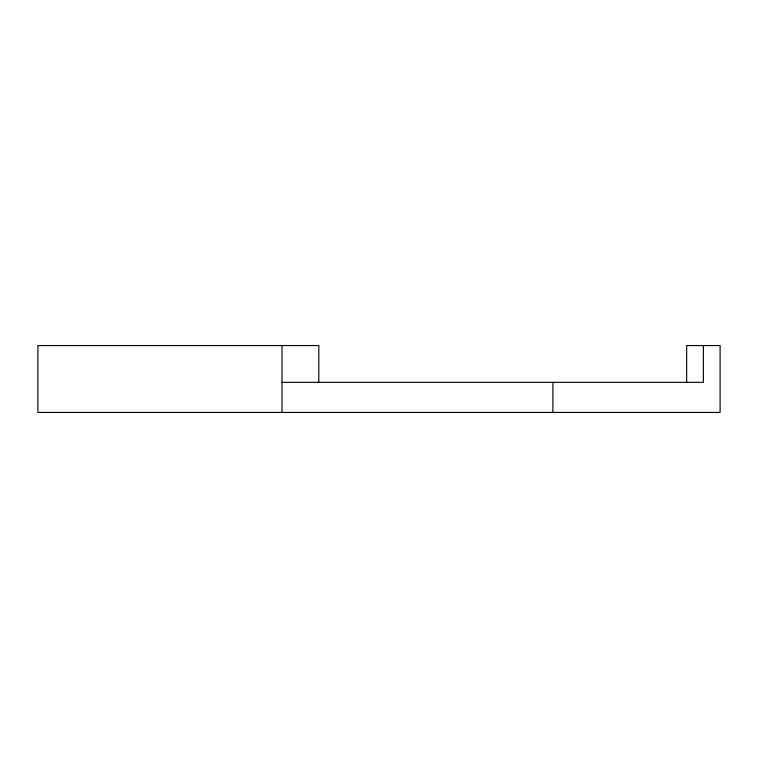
<?xml version="1.0" encoding="UTF-8"?>
<svg xmlns="http://www.w3.org/2000/svg" width="758" height="758" viewBox="0 0 758 758"><rect width="100%" height="100%" fill="white"/><g stroke="black" fill="none" stroke-linecap="round" stroke-linejoin="round"><path stroke-width="1.14" d="M282.023 382.345L703.377 382.345L703.377 345.563M686.663 382.345L686.663 345.563L720.1 345.563L720.1 412.437L37.9 412.437L37.9 345.563L318.805 345.563L318.805 382.345M552.895 382.345L552.895 412.437M282.023 345.563L282.023 412.437"/></g></svg>
